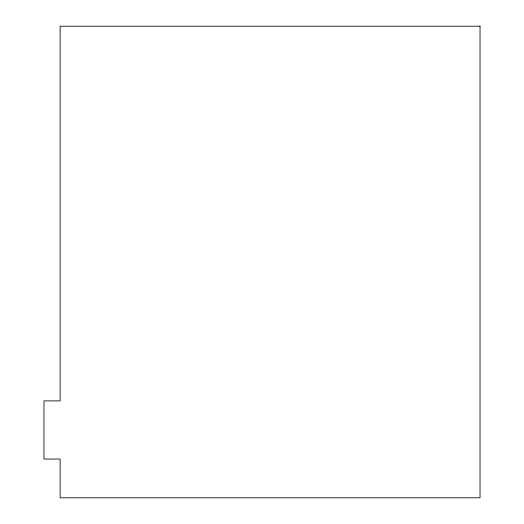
<?xml version="1.0" encoding="UTF-8"?>
<svg xmlns="http://www.w3.org/2000/svg" width="524" height="524" viewBox="0 0 524 524"><rect width="100%" height="100%" fill="white"/><g stroke="black" fill="none" stroke-linecap="round" stroke-linejoin="round"><path stroke-width="0.79" d="M480.036 26.2L60.116 26.2L60.116 400.893L43.964 400.893L43.964 459.037L60.116 459.037L60.116 497.8L480.036 497.8L480.036 26.2"/></g></svg>
